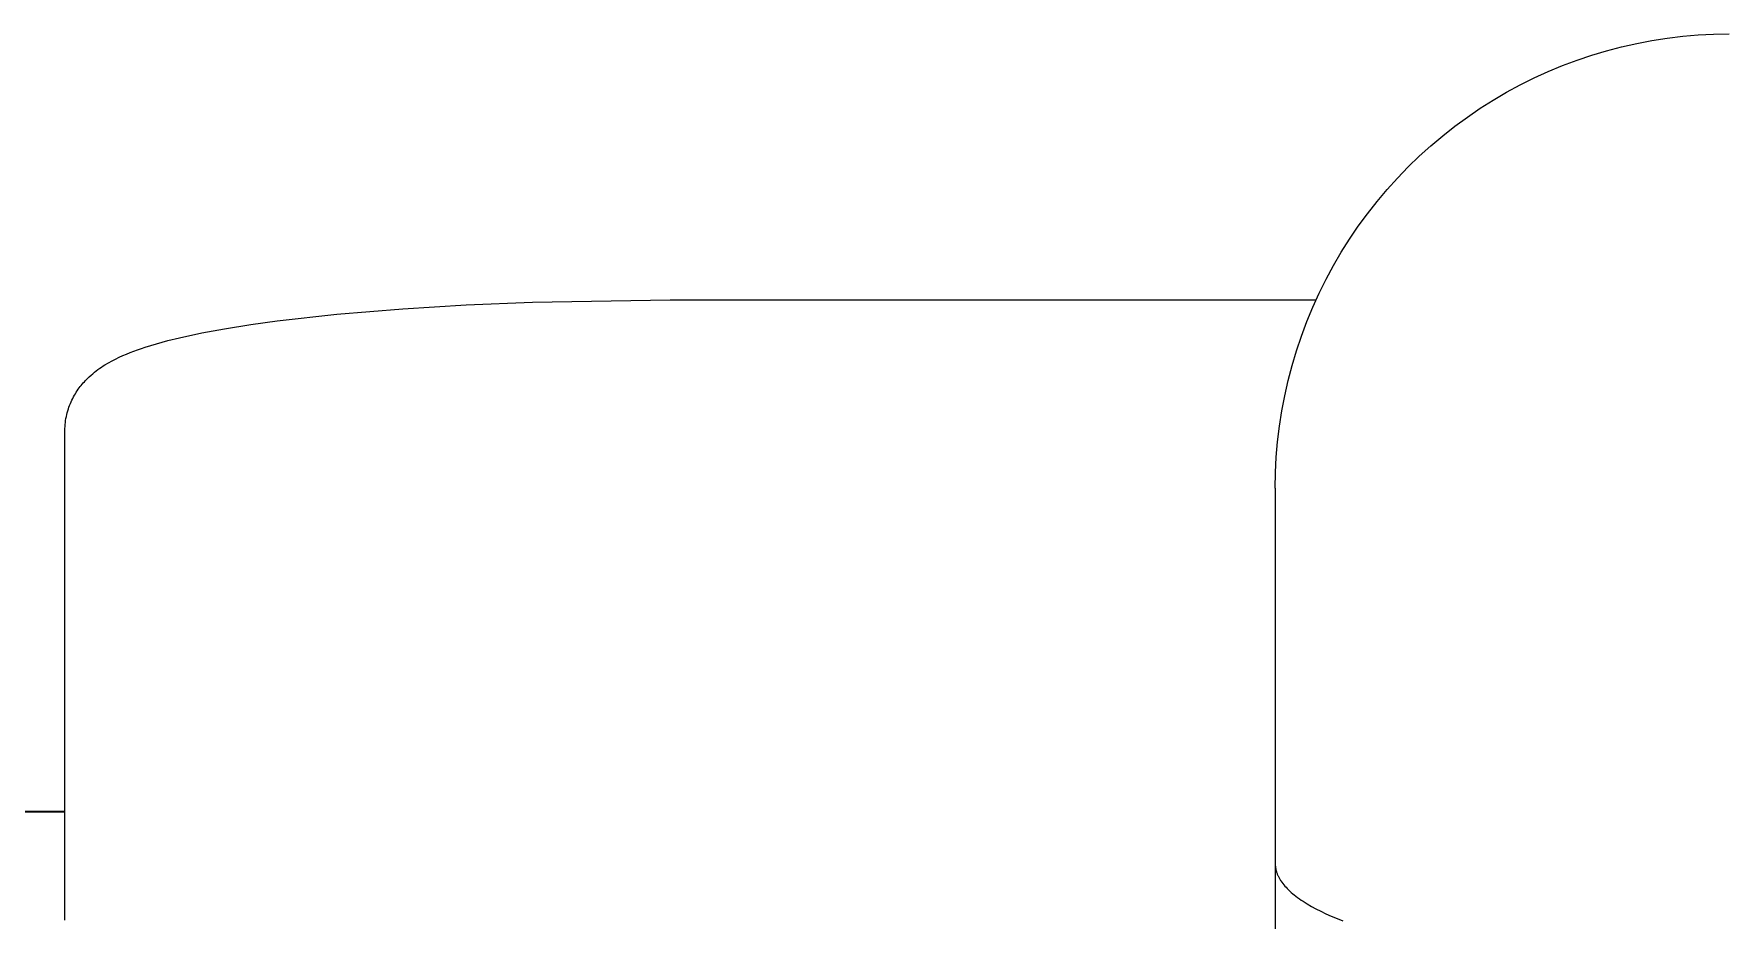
# Model space of a CAD drawing. Header units: millimetres. Extents: x -253 to 4295, y -442 to 2895.
# Drawn here: x 93.8 to 149.8, y 2451.6 to 2480.9 of the extents above; entities that cross this region are included whole.
import ezdxf

# ---------------------------------------------------------------- set-up
doc = ezdxf.new("R2010")
doc.units = ezdxf.units.MM
doc.layers.add('ZANO_R', color=7, linetype='Continuous', lineweight=0)

msp = doc.modelspace()

# ---------------------------------------------------------------- linework, layer by layer
at = {"layer": 'ZANO_R'}
for p, q in [((147.79, 2480.768), (148.299, 2480.829)), ((148.299, 2480.829), (148.809, 2480.873)), ((148.809, 2480.873), (149.321, 2480.899)), ((149.321, 2480.899), (149.833, 2480.908)), ((145.295, 2480.205), (145.786, 2480.352)), ((145.786, 2480.352), (146.281, 2480.482)), ((146.281, 2480.482), (146.781, 2480.594)), ((146.781, 2480.594), (147.284, 2480.69)), ((147.284, 2480.69), (147.79, 2480.768)), ((143.857, 2479.666), (144.33, 2479.862)), ((144.33, 2479.862), (144.81, 2480.042)), ((144.81, 2480.042), (145.295, 2480.205)), ((142.481, 2478.983), (142.932, 2479.226)), ((142.932, 2479.226), (143.391, 2479.454)), ((143.391, 2479.454), (143.857, 2479.666)), ((141.606, 2478.451), (142.039, 2478.724)), ((142.039, 2478.724), (142.481, 2478.983)), ((140.769, 2477.86), (141.183, 2478.163)), ((141.183, 2478.163), (141.606, 2478.451)), ((139.975, 2477.214), (140.367, 2477.544)), ((140.367, 2477.544), (140.769, 2477.86)), ((139.226, 2476.515), (139.595, 2476.871)), ((139.595, 2476.871), (139.975, 2477.214)), ((138.87, 2476.146), (139.226, 2476.515)), ((138.197, 2475.374), (138.527, 2475.766)), ((138.527, 2475.766), (138.87, 2476.146)), ((137.881, 2474.972), (138.197, 2475.374)), ((137.578, 2474.558), (137.881, 2474.972)), ((137.017, 2473.702), (137.29, 2474.135)), ((137.29, 2474.135), (137.578, 2474.558)), ((136.758, 2473.26), (137.017, 2473.702)), ((136.515, 2472.809), (136.758, 2473.26)), ((136.287, 2472.35), (136.515, 2472.809)), ((103.822, 2471.649), (105.997, 2471.831)), ((105.997, 2471.831), (108.09, 2471.958)), ((108.09, 2471.958), (110.286, 2472.05)), ((110.286, 2472.05), (114.833, 2472.124)), ((114.833, 2472.124), (136.181, 2472.124)), ((135.879, 2471.411), (136.075, 2471.884)), ((136.075, 2471.884), (136.287, 2472.35)), ((100.109, 2471.171), (100.978, 2471.309)), ((100.978, 2471.309), (101.85, 2471.429)), ((101.85, 2471.429), (103.822, 2471.649)), ((135.699, 2470.931), (135.879, 2471.411)), ((97.86, 2470.678), (98.237, 2470.781)), ((98.237, 2470.781), (98.617, 2470.874)), ((98.617, 2470.874), (99.361, 2471.033)), ((99.361, 2471.033), (100.109, 2471.171)), ((135.536, 2470.446), (135.699, 2470.931)), ((96.389, 2470.113), (96.504, 2470.172)), ((96.504, 2470.172), (96.623, 2470.229)), ((96.623, 2470.229), (96.743, 2470.284)), ((96.743, 2470.284), (96.865, 2470.336)), ((96.865, 2470.336), (96.987, 2470.386)), ((96.987, 2470.386), (97.11, 2470.434)), ((97.11, 2470.434), (97.235, 2470.48)), ((97.235, 2470.48), (97.36, 2470.523)), ((97.36, 2470.523), (97.485, 2470.564)), ((97.485, 2470.564), (97.86, 2470.678)), ((135.389, 2469.955), (135.536, 2470.446)), ((95.583, 2469.533), (95.639, 2469.587)), ((95.639, 2469.587), (95.695, 2469.638)), ((95.695, 2469.638), (95.751, 2469.687)), ((95.751, 2469.687), (95.809, 2469.734)), ((95.809, 2469.734), (95.866, 2469.78)), ((95.866, 2469.78), (95.924, 2469.823)), ((95.924, 2469.823), (95.982, 2469.865)), ((95.982, 2469.865), (96.04, 2469.904)), ((96.04, 2469.904), (96.099, 2469.943)), ((96.099, 2469.943), (96.157, 2469.98)), ((96.157, 2469.98), (96.273, 2470.049)), ((96.273, 2470.049), (96.389, 2470.113)), ((135.259, 2469.459), (135.389, 2469.955)), ((95.149, 2468.976), (95.179, 2469.027)), ((95.179, 2469.027), (95.209, 2469.076)), ((95.209, 2469.076), (95.241, 2469.124)), ((95.241, 2469.124), (95.273, 2469.171)), ((95.273, 2469.171), (95.306, 2469.216)), ((95.306, 2469.216), (95.339, 2469.26)), ((95.339, 2469.26), (95.372, 2469.302)), ((95.372, 2469.302), (95.407, 2469.344)), ((95.407, 2469.344), (95.441, 2469.384)), ((95.441, 2469.384), (95.476, 2469.423)), ((95.476, 2469.423), (95.511, 2469.461)), ((95.511, 2469.461), (95.547, 2469.498)), ((95.547, 2469.498), (95.583, 2469.533)), ((135.147, 2468.96), (135.259, 2469.459)), ((94.927, 2468.46), (94.946, 2468.522)), ((94.946, 2468.522), (94.967, 2468.582)), ((94.967, 2468.582), (94.989, 2468.642)), ((94.989, 2468.642), (95.013, 2468.7)), ((95.013, 2468.7), (95.038, 2468.758)), ((95.038, 2468.758), (95.064, 2468.815)), ((95.064, 2468.815), (95.091, 2468.87)), ((95.091, 2468.87), (95.12, 2468.924)), ((95.12, 2468.924), (95.149, 2468.976)), ((135.051, 2468.457), (135.147, 2468.96)), ((94.834, 2467.876), (94.837, 2467.943)), ((94.837, 2467.943), (94.842, 2468.01)), ((94.842, 2468.01), (94.849, 2468.077)), ((94.849, 2468.077), (94.857, 2468.143)), ((94.857, 2468.143), (94.868, 2468.208)), ((94.868, 2468.208), (94.88, 2468.272)), ((94.88, 2468.272), (94.894, 2468.335)), ((94.894, 2468.335), (94.91, 2468.398)), ((94.91, 2468.398), (94.927, 2468.46)), ((134.911, 2467.442), (134.973, 2467.951)), ((134.973, 2467.951), (135.051, 2468.457)), ((94.833, 2467.807), (94.834, 2467.876)), ((94.833, 2452.932), (94.833, 2467.807)), ((134.868, 2466.932), (134.911, 2467.442)), ((134.842, 2466.42), (134.868, 2466.932)), ((134.833, 2465.908), (134.842, 2466.42)), ((134.833, 2465.908), (134.833, 2453.506)), ((94.833, 2455.228), (-45.167, 2455.228)), ((94.833, 2455.21), (-45.167, 2455.21)), ((134.833, 2453.506), (134.833, 2453.486)), ((134.833, 2453.486), (134.834, 2453.466)), ((134.833, 2453.456), (134.833, 2290.327)), ((134.834, 2453.466), (134.835, 2453.446)), ((134.835, 2453.446), (134.837, 2453.426)), ((134.837, 2453.426), (134.839, 2453.406)), ((134.839, 2453.406), (134.841, 2453.386)), ((134.841, 2453.386), (134.844, 2453.366)), ((134.844, 2453.366), (134.848, 2453.346)), ((134.848, 2453.346), (134.852, 2453.325)), ((94.833, 2452.928), (94.833, 2452.932)), ((94.833, 2451.644), (94.833, 2452.928)), ((134.852, 2453.325), (134.856, 2453.305)), ((134.856, 2453.305), (134.861, 2453.285)), ((134.861, 2453.285), (134.867, 2453.264)), ((134.867, 2453.264), (134.873, 2453.244)), ((134.873, 2453.244), (134.879, 2453.224)), ((134.879, 2453.224), (134.886, 2453.203)), ((134.886, 2453.203), (134.894, 2453.183)), ((134.894, 2453.183), (134.901, 2453.162)), ((134.901, 2453.162), (134.91, 2453.141)), ((134.91, 2453.141), (134.919, 2453.121)), ((134.919, 2453.121), (134.928, 2453.1)), ((134.928, 2453.1), (134.938, 2453.08)), ((134.938, 2453.08), (134.949, 2453.059)), ((134.949, 2453.059), (134.96, 2453.038)), ((134.96, 2453.038), (134.972, 2453.017)), ((134.972, 2453.017), (134.984, 2452.997)), ((134.984, 2452.997), (134.996, 2452.976)), ((134.996, 2452.976), (135.009, 2452.955)), ((135.009, 2452.955), (135.023, 2452.934)), ((135.023, 2452.934), (135.052, 2452.892)), ((135.052, 2452.892), (135.083, 2452.851)), ((135.083, 2452.851), (135.117, 2452.809)), ((135.117, 2452.809), (135.152, 2452.767)), ((135.152, 2452.767), (135.19, 2452.725)), ((135.19, 2452.725), (135.23, 2452.683)), ((135.23, 2452.683), (135.272, 2452.641)), ((135.272, 2452.641), (135.316, 2452.599)), ((135.316, 2452.599), (135.363, 2452.557)), ((135.363, 2452.557), (135.412, 2452.515)), ((135.412, 2452.515), (135.463, 2452.473)), ((135.463, 2452.473), (135.517, 2452.431)), ((135.517, 2452.431), (135.572, 2452.389)), ((135.572, 2452.389), (135.63, 2452.347)), ((135.63, 2452.347), (135.691, 2452.305)), ((135.691, 2452.305), (135.754, 2452.263)), ((135.754, 2452.263), (135.886, 2452.18)), ((135.886, 2452.18), (136.028, 2452.097)), ((136.028, 2452.097), (136.179, 2452.015)), ((136.179, 2452.015), (136.339, 2451.933)), ((136.339, 2451.933), (136.509, 2451.852)), ((136.509, 2451.852), (136.687, 2451.771)), ((136.687, 2451.771), (136.875, 2451.691)), ((136.875, 2451.691), (137.072, 2451.613))]:
    msp.add_line(p, q, dxfattribs=at)

doc.saveas('drawing.dxf')
